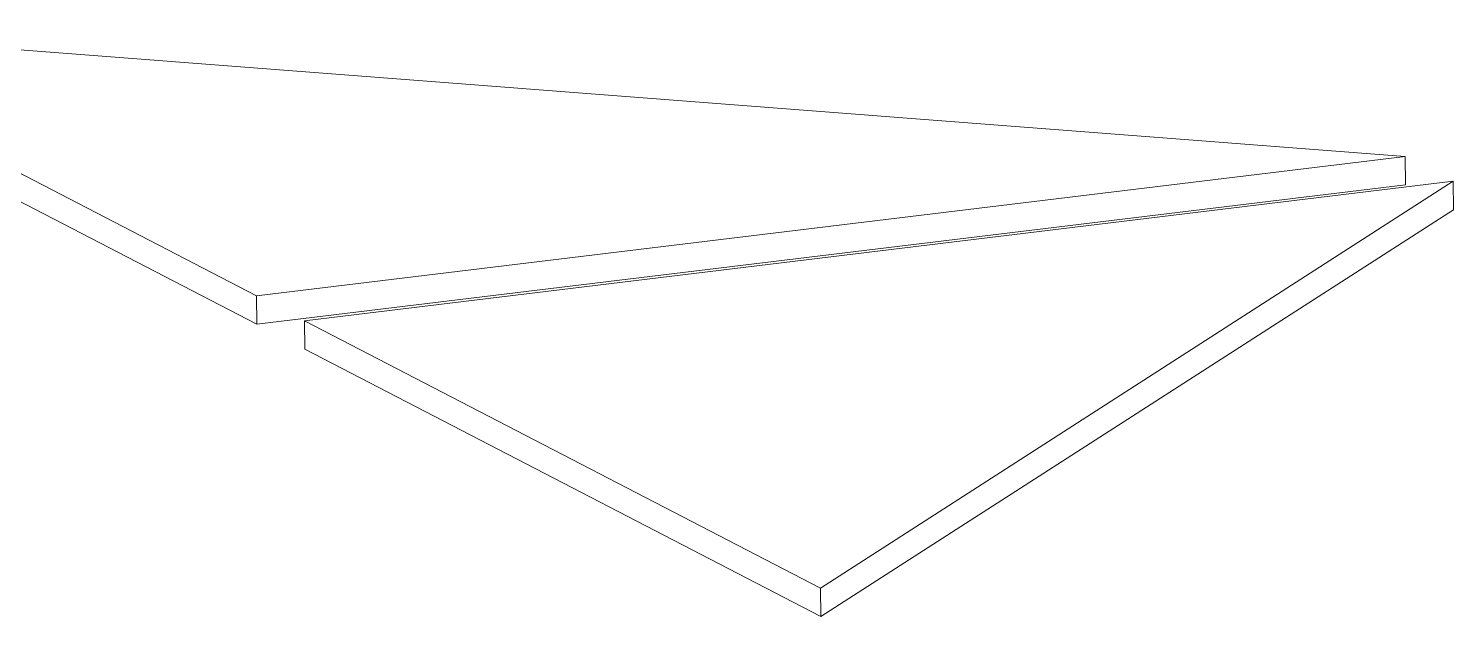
# Model space of a CAD drawing. Header units: millimetres. Extents: x -172 to 1209, y -709 to 1573.
# Drawn here: x 462.5 to 705.8, y 997.6 to 1098 of the extents above; entities that cross this region are included whole.
import ezdxf

# ---------------------------------------------------------------- set-up
doc = ezdxf.new("R2010")
doc.units = ezdxf.units.MM

msp = doc.modelspace()

# ---------------------------------------------------------------- linework, layer by layer
at = {"color": 7, "linetype": 'Continuous', "lineweight": 15}
for p, q in [((413.31, 1097.99), (501.4, 1052.34)), ((697.5, 1076.14), (413.31, 1097.99)), ((413.38, 1093.14), (501.47, 1047.49)), ((501.4, 1052.34), (697.5, 1076.14)), ((697.5, 1076.14), (697.57, 1071.29)), ((501.47, 1047.49), (697.57, 1071.29)), ((705.69, 1071.9), (509.59, 1048.09)), ((597.68, 1002.44), (705.69, 1071.9)), ((705.69, 1071.9), (705.77, 1067.04)), ((597.75, 997.59), (705.77, 1067.04)), ((501.4, 1052.34), (501.47, 1047.49)), ((509.59, 1048.09), (509.66, 1043.24)), ((509.59, 1048.09), (597.68, 1002.44)), ((509.66, 1043.24), (597.75, 997.59)), ((597.68, 1002.44), (597.75, 997.59))]:
    msp.add_line(p, q, dxfattribs=at)

doc.saveas('drawing.dxf')
